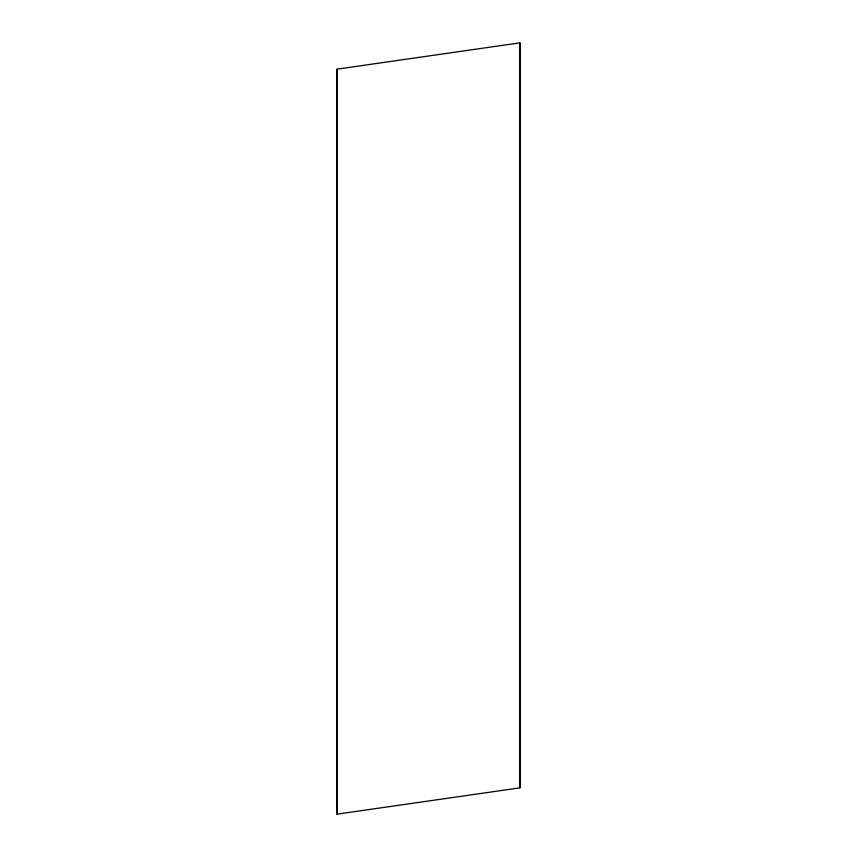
<?xml version="1.0" encoding="UTF-8"?>
<svg xmlns="http://www.w3.org/2000/svg" width="857" height="857" viewBox="0 0 857 857"><rect width="100%" height="100%" fill="white"/><g stroke="black" fill="none" stroke-linecap="round" stroke-linejoin="round"><path stroke-width="1.29" d="M337.101 814.15L337.101 69.149L519.899 42.85L519.899 787.851L337.101 814.15L337.101 69.149M519.899 42.85L519.899 787.851"/></g></svg>
